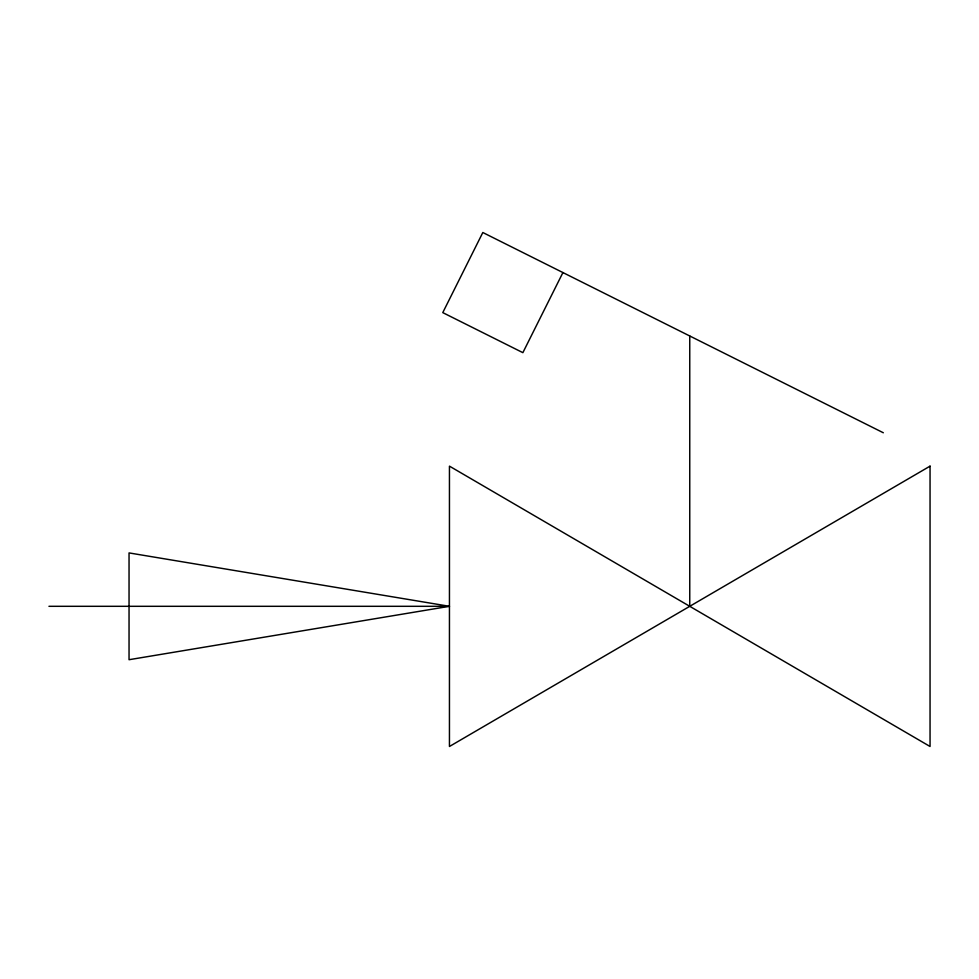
<?xml version="1.0" encoding="UTF-8"?>
<svg xmlns="http://www.w3.org/2000/svg" width="979" height="979" viewBox="0 0 979 979"><rect width="100%" height="100%" fill="white"/><g stroke="black" fill="none" stroke-linecap="round" stroke-linejoin="round"><path stroke-width="1.47" d="M562.925 272.566L522.872 352.66L442.777 312.619L482.818 232.512L883.327 432.767M449.447 606.307L129.044 659.711L129.044 552.915L449.447 606.307L48.95 606.307M689.754 335.981L689.754 606.307M930.05 466.139L449.447 746.487L449.447 466.139L930.05 746.487L930.05 466.139"/></g></svg>
